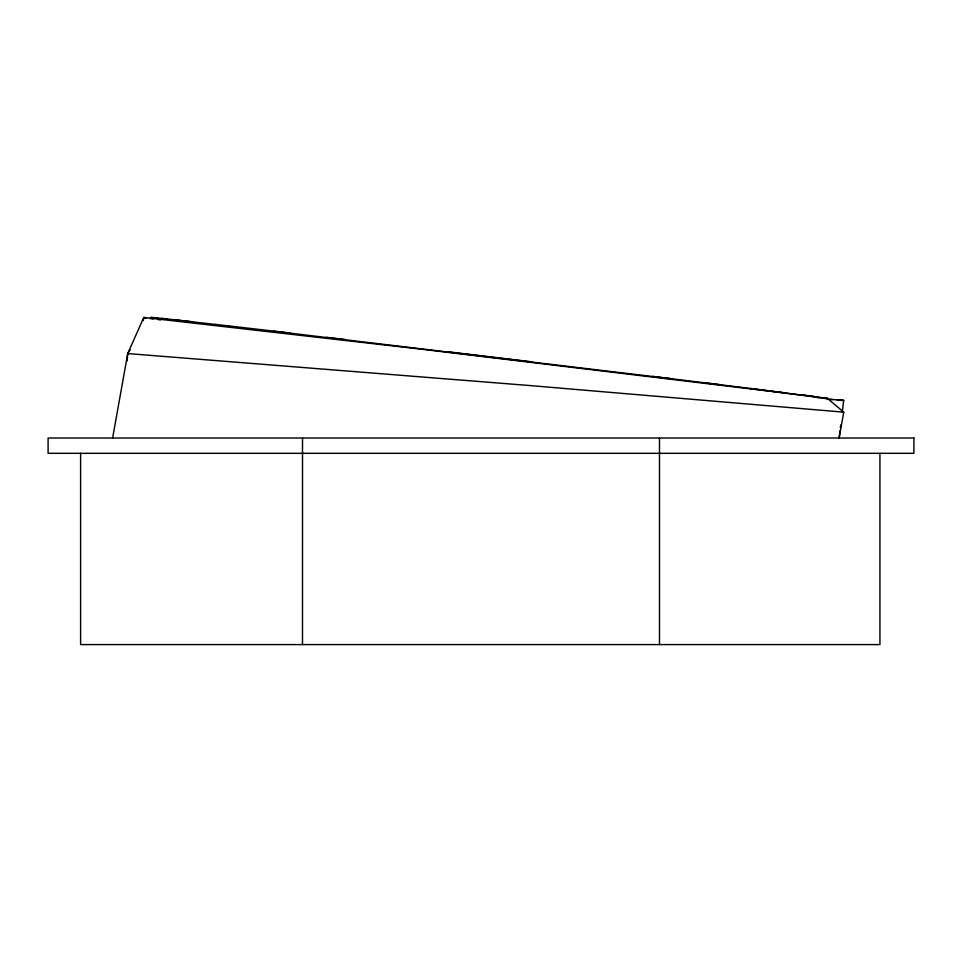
<?xml version="1.0" encoding="UTF-8"?>
<svg xmlns="http://www.w3.org/2000/svg" width="962" height="962" viewBox="0 0 962 962"><rect width="100%" height="100%" fill="white"/><g stroke="black" fill="none" stroke-linecap="round" stroke-linejoin="round"><path stroke-width="1.44" d="M127.056 360.978L127.73 353.571L143.747 317.52L144.42 317.52L421.729 349.23L803.751 395.31M143.374 320.502L143.747 317.52L146.428 318.001M839.117 438.023L839.994 430.796M840.355 427.91L840.704 425M842.303 412.025L843.71 400.42L837.385 399.867M112.626 438.023L127.73 353.571L130.123 349.831M839.129 438.023L843.758 412.157L827.741 398.629L736.17 386.652M127.73 353.571L530.699 385.618L843.758 412.157L843.049 412.157M827.849 398.521L821.668 398.148M840.884 400.324L843.71 400.42M837.361 400.144L840.872 400.384M829.99 399.314L837.385 399.915M827.464 399.194L832.479 399.555M167.484 319.059L150.902 317.412L153.559 317.941M825.18 398.364L827.188 398.581M840.896 400.192L843.013 400.384M153.583 317.568L156.914 317.893M822.955 398.148L825.18 398.412M817.207 397.559L819.528 397.799M161.556 318.362L215.584 324.459M174.699 319.793L192.809 321.813M215.584 324.41L228.619 325.962M228.619 325.902L290.488 333.092M273.689 331.193L670.803 378.679M326.383 337.313L345.334 339.538M447.029 351.671L531.878 361.844M652.513 376.382L736.17 386.712M705.194 382.888L721.139 384.848M786.026 392.941L750.228 388.456M804.112 395.202L827.188 398.412M804.112 395.262L817.243 396.981M158.069 319.588L160.462 319.901M149.783 318.482L153.295 318.951M160.353 318.843L156.878 318.362L160.353 318.903M827.188 398.364L827.849 398.581M879.929 453.318L879.929 644.588L80.604 644.588L80.604 453.318M659.487 438.023L659.487 644.588M302.513 438.023L302.489 644.588M913.9 438.023L48.1 438.023L48.1 453.318L913.9 453.318L913.9 438.023"/></g></svg>
